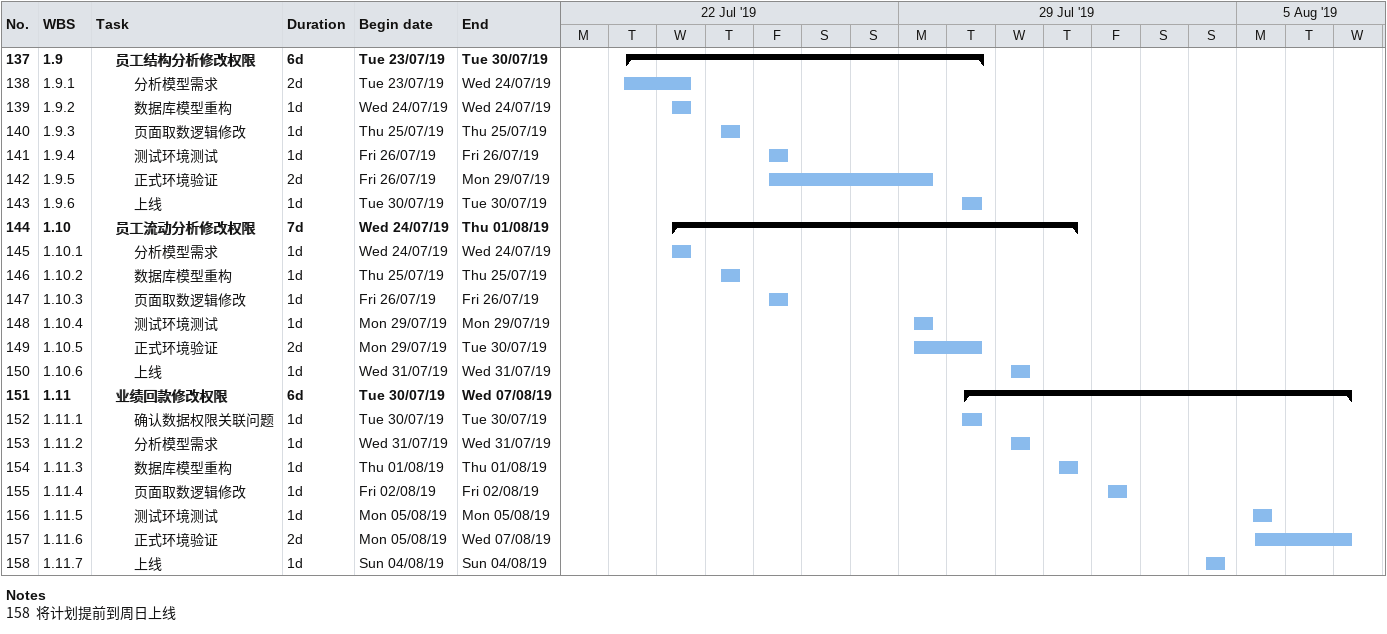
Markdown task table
| ID | WBS | Task | Duration | Start | Finish |
|---|---|---|---|---|---|
| 137 | 1.9 | **员工结构分析修改权限** | 6d | 2019-07-23 | 2019-07-30 |
| 138 | 1.9.1 | 分析模型需求 | 2d | 2019-07-23 | 2019-07-24 |
| 139 | 1.9.2 | 数据库模型重构 | 1d | 2019-07-24 | 2019-07-24 |
| 140 | 1.9.3 | 页面取数逻辑修改 | 1d | 2019-07-25 | 2019-07-25 |
| 141 | 1.9.4 | 测试环境测试 | 1d | 2019-07-26 | 2019-07-26 |
| 142 | 1.9.5 | 正式环境验证 | 2d | 2019-07-26 | 2019-07-29 |
| 143 | 1.9.6 | 上线 | 1d | 2019-07-30 | 2019-07-30 |
| 144 | 1.10 | **员工流动分析修改权限** | 7d | 2019-07-24 | 2019-08-01 |
| 145 | 1.10.1 | 分析模型需求 | 1d | 2019-07-24 | 2019-07-24 |
| 146 | 1.10.2 | 数据库模型重构 | 1d | 2019-07-25 | 2019-07-25 |
| 147 | 1.10.3 | 页面取数逻辑修改 | 1d | 2019-07-26 | 2019-07-26 |
| 148 | 1.10.4 | 测试环境测试 | 1d | 2019-07-29 | 2019-07-29 |
| 149 | 1.10.5 | 正式环境验证 | 2d | 2019-07-29 | 2019-07-30 |
| 150 | 1.10.6 | 上线 | 1d | 2019-07-31 | 2019-07-31 |
| 151 | 1.11 | **业绩回款修改权限** | 6d | 2019-07-30 | 2019-08-07 |
| 152 | 1.11.1 | 确认数据权限关联问题 | 1d | 2019-07-30 | 2019-07-30 |
| 153 | 1.11.2 | 分析模型需求 | 1d | 2019-07-31 | 2019-07-31 |
| 154 | 1.11.3 | 数据库模型重构 | 1d | 2019-08-01 | 2019-08-01 |
| 155 | 1.11.4 | 页面取数逻辑修改 | 1d | 2019-08-02 | 2019-08-02 |
| 156 | 1.11.5 | 测试环境测试 | 1d | 2019-08-05 | 2019-08-05 |
| 157 | 1.11.6 | 正式环境验证 | 2d | 2019-08-05 | 2019-08-07 |
| 158 | 1.11.7 | 上线 | 1d | 2019-08-04 | 2019-08-04 |

Notes
- 158: 将计划提前到周日上线
